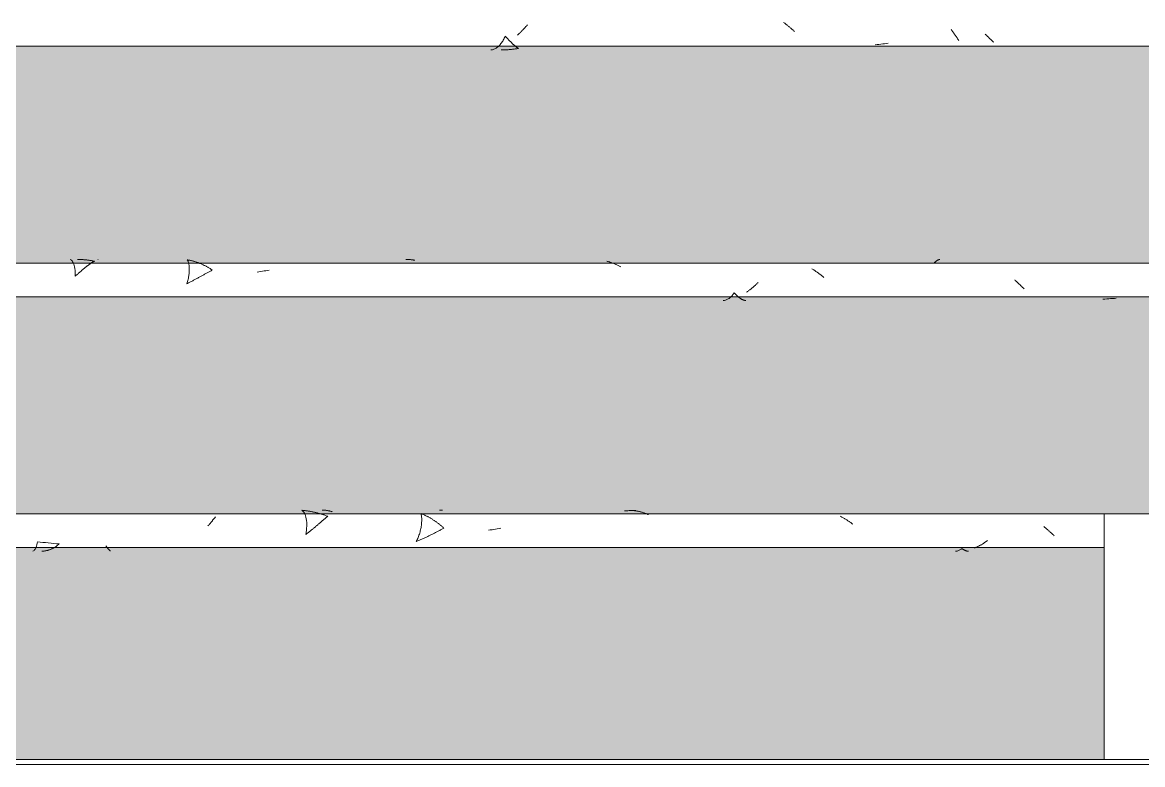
# Model space of a CAD drawing. Header units: millimetres. Extents: x -20608 to 106651, y -8981 to 93550.
# Drawn here: x 36503 to 37174, y -450 to -6 of the extents above; entities that cross this region are included whole.
import ezdxf

# ---------------------------------------------------------------- set-up
doc = ezdxf.new("R2010")
doc.units = ezdxf.units.MM
doc.linetypes.add('Grid Line', pattern=[14, 10, -2, 0, -2])
for name, color, linetype, lineweight in [('C-PRKG', 70, 'Continuous', 5), ('NET CAT', 3, 'Continuous', 5), ('NET THAY 1', 41, 'Continuous', 5), ('NET-THAY', 2, 'Continuous', 9), ('TRUC', 225, 'Continuous', 5)]:
    doc.layers.add(name, color=color, linetype=linetype, lineweight=lineweight)

# ---------------------------------------------------------------- blocks, each defined once
blk = doc.blocks.new('FP_390-MẶT ĐỨNG 1-14')
at = {"layer": 'NET THAY 1', "color": 7}
for p, q in [((37150.52, -300), (36150.52, -300)), ((36150.52, -320), (37150.52, -320))]:
    blk.add_line(p, q, dxfattribs=at)
at = {"layer": 'NET THAY 1'}
for p, q in [((36670.93, -297.86), (36670.47, -297.82)), ((36670.47, -297.83), (36670.88, -298.08)), ((36670.88, -298.08), (36671.27, -298.45)), ((36671.4, -297.9), (36670.93, -297.86)), ((36671.27, -298.45), (36671.64, -298.94)), ((36671.87, -297.95), (36671.4, -297.9)), ((36671.64, -298.94), (36671.98, -299.54)), ((36672.33, -298), (36671.87, -297.95)), ((36671.98, -299.54), (36672.3, -300.24)), ((36672.3, -300.24), (36672.58, -301.04)), ((36672.8, -298.06), (36672.33, -298)), ((36672.58, -301.04), (36672.82, -301.93)), ((36673.26, -298.12), (36672.8, -298.06)), ((36673.73, -298.18), (36673.26, -298.12)), ((36674.19, -298.25), (36673.73, -298.18)), ((36674.65, -298.33), (36674.19, -298.25)), ((36675.11, -298.4), (36674.65, -298.33)), ((36675.57, -298.48), (36675.11, -298.4)), ((36676.04, -298.57), (36675.57, -298.48)), ((36676.5, -298.66), (36676.04, -298.57)), ((36676.95, -298.75), (36676.5, -298.66)), ((36677.41, -298.85), (36676.95, -298.75)), ((36677.87, -298.95), (36677.41, -298.85)), ((36678.33, -299.06), (36677.87, -298.95)), ((36678.78, -299.17), (36678.33, -299.06)), ((36679.24, -299.28), (36678.78, -299.17)), ((36679.69, -299.4), (36679.24, -299.28)), ((36680.14, -299.52), (36679.69, -299.4)), ((36680.59, -299.64), (36680.14, -299.52)), ((36681.05, -299.77), (36680.59, -299.64)), ((36681.49, -299.91), (36681.05, -299.77)), ((36681.94, -300.04), (36681.49, -299.91)), ((36682.39, -300.18), (36681.94, -300.04)), ((36682.84, -300.32), (36682.39, -300.18)), ((36682.98, -297.68), (36682.63, -297.67)), ((36683.28, -300.47), (36682.84, -300.32)), ((36683.34, -297.7), (36682.98, -297.68)), ((36683.72, -300.62), (36683.28, -300.47)), ((36683.69, -297.72), (36683.34, -297.7)), ((36684.05, -297.75), (36683.69, -297.72)), ((36684.16, -300.77), (36683.72, -300.62)), ((36684.4, -297.79), (36684.05, -297.75)), ((36684.6, -300.93), (36684.16, -300.77)), ((36684.75, -297.83), (36684.4, -297.79)), ((36685.04, -301.09), (36684.6, -300.93)), ((36685.11, -297.88), (36684.75, -297.83)), ((36685.48, -301.25), (36685.04, -301.09)), ((36685.46, -297.94), (36685.11, -297.88)), ((36685.81, -298), (36685.46, -297.94)), ((36685.69, -301.6), (36685.46, -301.78)), ((36685.92, -301.42), (36685.48, -301.25)), ((36685.92, -301.42), (36685.69, -301.6)), ((36686.16, -298.07), (36685.81, -298)), ((36686.51, -298.14), (36686.16, -298.07)), ((36686.86, -298.22), (36686.51, -298.14)), ((36687.21, -298.31), (36686.86, -298.22)), ((36687.55, -298.4), (36687.21, -298.31)), ((36687.9, -298.5), (36687.55, -298.4)), ((36688.25, -298.61), (36687.9, -298.5)), ((36688.59, -298.72), (36688.25, -298.61)), ((36742.1, -299.92), (36741.73, -299.78)), ((36741.73, -299.78), (36741.82, -300.17)), ((36741.82, -300.17), (36741.9, -300.6)), ((36741.9, -300.6), (36741.97, -301.05)), ((36741.97, -301.05), (36742.02, -301.52)), ((36742.02, -301.52), (36742.07, -302.03)), ((36742.47, -300.07), (36742.1, -299.92)), ((36742.84, -300.23), (36742.47, -300.07)), ((36743.2, -300.39), (36742.84, -300.23)), ((36743.57, -300.55), (36743.2, -300.39)), ((36743.93, -300.72), (36743.57, -300.55)), ((36744.29, -300.89), (36743.93, -300.72)), ((36744.65, -301.06), (36744.29, -300.89)), ((36745.01, -301.24), (36744.65, -301.06)), ((36745.37, -301.42), (36745.01, -301.24)), ((36745.72, -301.61), (36745.37, -301.42)), ((36746.07, -301.8), (36745.72, -301.61)), ((36753.2, -297.68), (36752.86, -297.67)), ((36753.55, -297.69), (36753.2, -297.68)), ((36753.89, -297.7), (36753.55, -297.69)), ((36754.23, -297.72), (36753.89, -297.7)), ((36754.57, -297.74), (36754.23, -297.72)), ((36864.45, -298.13), (36863.48, -298.18)), ((36865.42, -298.08), (36864.45, -298.13)), ((36866.38, -298.03), (36865.42, -298.08)), ((36867.35, -297.99), (36866.38, -298.03)), ((36868.32, -297.94), (36867.35, -297.99)), ((36869.29, -297.9), (36868.32, -297.94)), ((36870.25, -297.87), (36869.29, -297.9)), ((36869.77, -298.05), (36869.38, -297.99)), ((36870.17, -298.11), (36869.77, -298.05)), ((36870.57, -298.18), (36870.17, -298.11)), ((36870.96, -298.25), (36870.57, -298.18)), ((36871.36, -298.33), (36870.96, -298.25)), ((36871.75, -298.42), (36871.36, -298.33)), ((36872.15, -298.51), (36871.75, -298.42)), ((36872.54, -298.6), (36872.15, -298.51)), ((36872.93, -298.7), (36872.54, -298.6)), ((36873.32, -298.8), (36872.93, -298.7)), ((36873.72, -298.91), (36873.32, -298.8)), ((36874.1, -299.02), (36873.72, -298.91)), ((36874.49, -299.14), (36874.1, -299.02)), ((36874.88, -299.26), (36874.49, -299.14)), ((36875.27, -299.39), (36874.88, -299.26)), ((36875.65, -299.52), (36875.27, -299.39)), ((36876.03, -299.65), (36875.65, -299.52)), ((36876.42, -299.79), (36876.03, -299.65)), ((36876.8, -299.94), (36876.42, -299.79)), ((36877.18, -300.08), (36876.8, -299.94)), ((36877.55, -300.24), (36877.18, -300.08)), ((36877.93, -300.39), (36877.55, -300.24)), ((36992.93, -301.59), (36992.57, -301.41)), ((36993.3, -301.78), (36992.93, -301.59)), ((36614.4, -306.96), (36614.19, -307.21)), ((36614.62, -306.71), (36614.4, -306.96)), ((36614.83, -306.45), (36614.62, -306.71)), ((36615.04, -306.2), (36614.83, -306.45)), ((36615.25, -305.96), (36615.04, -306.2)), ((36615.45, -305.71), (36615.25, -305.96)), ((36615.66, -305.46), (36615.45, -305.71)), ((36615.86, -305.22), (36615.66, -305.46)), ((36616.06, -304.98), (36615.86, -305.22)), ((36616.25, -304.74), (36616.06, -304.98)), ((36616.44, -304.51), (36616.25, -304.74)), ((36616.64, -304.27), (36616.44, -304.51)), ((36616.82, -304.04), (36616.64, -304.27)), ((36617.01, -303.81), (36616.82, -304.04)), ((36617.2, -303.59), (36617.01, -303.81)), ((36617.38, -303.37), (36617.2, -303.59)), ((36617.56, -303.15), (36617.38, -303.37)), ((36617.74, -302.93), (36617.56, -303.15)), ((36617.91, -302.72), (36617.74, -302.93)), ((36618.09, -302.51), (36617.91, -302.72)), ((36618.26, -302.3), (36618.09, -302.51)), ((36618.43, -302.1), (36618.26, -302.3)), ((36618.6, -301.9), (36618.43, -302.1)), ((36618.76, -301.7), (36618.6, -301.9)), ((36672.82, -301.93), (36673.02, -302.9)), ((36673.02, -302.9), (36673.17, -303.94)), ((36673.17, -303.94), (36673.28, -305.04)), ((36673.33, -307.37), (36673.27, -308.58)), ((36673.28, -305.04), (36673.33, -306.18)), ((36673.33, -306.18), (36673.33, -307.37)), ((36677.7, -308.34), (36677.41, -308.58)), ((36677.99, -308.1), (36677.7, -308.34)), ((36678.27, -307.86), (36677.99, -308.1)), ((36678.56, -307.62), (36678.27, -307.86)), ((36678.84, -307.38), (36678.56, -307.62)), ((36679.12, -307.14), (36678.84, -307.38)), ((36679.4, -306.9), (36679.12, -307.14)), ((36679.68, -306.67), (36679.4, -306.9)), ((36679.95, -306.43), (36679.68, -306.67)), ((36680.22, -306.2), (36679.95, -306.43)), ((36680.49, -305.97), (36680.22, -306.2)), ((36680.76, -305.74), (36680.49, -305.97)), ((36681.02, -305.51), (36680.76, -305.74)), ((36681.29, -305.28), (36681.02, -305.51)), ((36681.55, -305.06), (36681.29, -305.28)), ((36681.81, -304.83), (36681.55, -305.06)), ((36682.06, -304.61), (36681.81, -304.83)), ((36682.32, -304.39), (36682.06, -304.61)), ((36682.57, -304.18), (36682.32, -304.39)), ((36682.82, -303.96), (36682.57, -304.18)), ((36683.07, -303.75), (36682.82, -303.96)), ((36683.32, -303.54), (36683.07, -303.75)), ((36683.56, -303.33), (36683.32, -303.54)), ((36683.81, -303.13), (36683.56, -303.33)), ((36684.05, -302.93), (36683.81, -303.13)), ((36684.29, -302.73), (36684.05, -302.93)), ((36684.53, -302.53), (36684.29, -302.73)), ((36684.76, -302.34), (36684.53, -302.53)), ((36685, -302.15), (36684.76, -302.34)), ((36685.23, -301.96), (36685, -302.15)), ((36685.46, -301.78), (36685.23, -301.96)), ((36741.71, -308.1), (36741.59, -308.77)), ((36741.82, -307.43), (36741.71, -308.1)), ((36741.91, -306.78), (36741.82, -307.43)), ((36741.98, -306.13), (36741.91, -306.78)), ((36742.04, -305.49), (36741.98, -306.13)), ((36742.08, -304.87), (36742.04, -305.49)), ((36742.07, -302.03), (36742.1, -302.56)), ((36742.11, -304.26), (36742.08, -304.87)), ((36742.1, -302.56), (36742.12, -303.1)), ((36742.12, -303.68), (36742.11, -304.26)), ((36742.12, -303.1), (36742.12, -303.68)), ((36746.43, -301.99), (36746.07, -301.8)), ((36746.78, -302.19), (36746.43, -301.99)), ((36747.12, -302.39), (36746.78, -302.19)), ((36747.47, -302.59), (36747.12, -302.39)), ((36747.81, -302.8), (36747.47, -302.59)), ((36748.15, -303.01), (36747.81, -302.8)), ((36748.49, -303.22), (36748.15, -303.01)), ((36748.83, -303.43), (36748.49, -303.22)), ((36749.17, -303.65), (36748.83, -303.43)), ((36749.5, -303.87), (36749.17, -303.65)), ((36749.83, -304.1), (36749.5, -303.87)), ((36750.16, -304.32), (36749.83, -304.1)), ((36750.49, -304.55), (36750.16, -304.32)), ((36750.81, -304.78), (36750.49, -304.55)), ((36751.13, -305.02), (36750.81, -304.78)), ((36751.45, -305.25), (36751.13, -305.02)), ((36751.77, -305.49), (36751.45, -305.25)), ((36752.09, -305.73), (36751.77, -305.49)), ((36752.4, -305.97), (36752.09, -305.73)), ((36752.71, -306.21), (36752.4, -305.97)), ((36753.02, -306.46), (36752.71, -306.21)), ((36753.33, -306.7), (36753.02, -306.46)), ((36753.63, -306.95), (36753.33, -306.7)), ((36753.93, -307.2), (36753.63, -306.95)), ((36754.23, -307.45), (36753.93, -307.2)), ((36754.53, -307.7), (36754.23, -307.45)), ((36754.82, -307.95), (36754.53, -307.7)), ((36755.11, -308.21), (36754.82, -307.95)), ((36755.4, -308.46), (36755.11, -308.21)), ((36993.66, -301.97), (36993.3, -301.78)), ((36994.02, -302.16), (36993.66, -301.97)), ((36994.38, -302.36), (36994.02, -302.16)), ((36994.73, -302.56), (36994.38, -302.36)), ((36995.09, -302.76), (36994.73, -302.56)), ((36995.44, -302.96), (36995.09, -302.76)), ((36995.79, -303.17), (36995.44, -302.96)), ((36996.14, -303.38), (36995.79, -303.17)), ((36996.49, -303.6), (36996.14, -303.38)), ((36996.83, -303.82), (36996.49, -303.6)), ((36997.17, -304.04), (36996.83, -303.82)), ((36997.51, -304.26), (36997.17, -304.04)), ((36997.85, -304.48), (36997.51, -304.26)), ((36998.19, -304.71), (36997.85, -304.48)), ((36998.52, -304.94), (36998.19, -304.71)), ((36998.85, -305.17), (36998.52, -304.94)), ((36999.18, -305.4), (36998.85, -305.17)), ((36999.51, -305.64), (36999.18, -305.4)), ((36999.84, -305.87), (36999.51, -305.64)), ((37000.16, -306.11), (36999.84, -305.87)), ((37114.77, -307.82), (37114.46, -307.57)), ((37115.07, -308.07), (37114.77, -307.82)), ((37115.37, -308.32), (37115.07, -308.07)), ((37115.67, -308.57), (37115.37, -308.32)), ((36672.99, -311.04), (36672.77, -312.26)), ((36673.1, -312), (36672.77, -312.24)), ((36673.16, -309.81), (36672.99, -311.04)), ((36673.42, -311.76), (36673.1, -312)), ((36673.27, -308.58), (36673.16, -309.81)), ((36673.74, -311.51), (36673.42, -311.76)), ((36674.06, -311.27), (36673.74, -311.51)), ((36674.37, -311.03), (36674.06, -311.27)), ((36674.69, -310.78), (36674.37, -311.03)), ((36675, -310.54), (36674.69, -310.78)), ((36675.31, -310.29), (36675, -310.54)), ((36675.61, -310.05), (36675.31, -310.29)), ((36675.92, -309.81), (36675.61, -310.05)), ((36676.22, -309.56), (36675.92, -309.81)), ((36676.52, -309.32), (36676.22, -309.56)), ((36676.82, -309.07), (36676.52, -309.32)), ((36677.11, -308.83), (36676.82, -309.07)), ((36677.41, -308.58), (36677.11, -308.83)), ((36739.71, -314.72), (36739.42, -315.34)), ((36739.99, -314.09), (36739.71, -314.72)), ((36740.25, -313.45), (36739.99, -314.09)), ((36740.49, -312.8), (36740.25, -313.45)), ((36740.71, -312.13), (36740.49, -312.8)), ((36740.92, -311.46), (36740.71, -312.13)), ((36741.11, -310.79), (36740.92, -311.46)), ((36741.29, -310.12), (36741.11, -310.79)), ((36741.45, -309.44), (36741.29, -310.12)), ((36741.59, -308.77), (36741.45, -309.44)), ((36742.6, -314.91), (36742.13, -315.12)), ((36743.07, -314.7), (36742.6, -314.91)), ((36743.53, -314.49), (36743.07, -314.7)), ((36744, -314.28), (36743.53, -314.49)), ((36744.46, -314.07), (36744, -314.28)), ((36744.92, -313.85), (36744.46, -314.07)), ((36745.38, -313.63), (36744.92, -313.85)), ((36745.84, -313.42), (36745.38, -313.63)), ((36746.29, -313.2), (36745.84, -313.42)), ((36746.74, -312.98), (36746.29, -313.2)), ((36747.19, -312.75), (36746.74, -312.98)), ((36747.64, -312.53), (36747.19, -312.75)), ((36748.09, -312.31), (36747.64, -312.53)), ((36748.54, -312.09), (36748.09, -312.31)), ((36748.98, -311.86), (36748.54, -312.09)), ((36749.42, -311.64), (36748.98, -311.86)), ((36749.86, -311.41), (36749.42, -311.64)), ((36750.3, -311.18), (36749.86, -311.41)), ((36750.74, -310.96), (36750.3, -311.18)), ((36751.17, -310.73), (36750.74, -310.96)), ((36751.6, -310.5), (36751.17, -310.73)), ((36752.03, -310.28), (36751.6, -310.5)), ((36752.46, -310.05), (36752.03, -310.28)), ((36752.89, -309.82), (36752.46, -310.05)), ((36753.31, -309.59), (36752.89, -309.82)), ((36753.73, -309.37), (36753.31, -309.59)), ((36754.15, -309.14), (36753.73, -309.37)), ((36754.57, -308.91), (36754.15, -309.14)), ((36754.99, -308.69), (36754.57, -308.91)), ((36755.4, -308.46), (36754.99, -308.69)), ((36783.16, -309.61), (36782.11, -309.81)), ((36784.22, -309.42), (36783.16, -309.61)), ((36785.26, -309.23), (36784.22, -309.42)), ((36786.31, -309.04), (36785.26, -309.23)), ((36787.36, -308.85), (36786.31, -309.04)), ((36788.4, -308.65), (36787.36, -308.85)), ((36789.45, -308.46), (36788.4, -308.65)), ((37115.97, -308.82), (37115.67, -308.57)), ((37116.27, -309.07), (37115.97, -308.82)), ((37116.56, -309.32), (37116.27, -309.07)), ((37116.85, -309.58), (37116.56, -309.32)), ((37117.14, -309.83), (37116.85, -309.58)), ((37117.42, -310.08), (37117.14, -309.83)), ((37117.71, -310.33), (37117.42, -310.08)), ((37117.99, -310.58), (37117.71, -310.33)), ((37118.27, -310.84), (37117.99, -310.58)), ((37118.54, -311.09), (37118.27, -310.84)), ((37118.82, -311.34), (37118.54, -311.09)), ((37119.09, -311.59), (37118.82, -311.34)), ((37119.36, -311.84), (37119.09, -311.59)), ((37119.63, -312.09), (37119.36, -311.84)), ((37119.89, -312.34), (37119.63, -312.09)), ((37120.15, -312.58), (37119.89, -312.34)), ((37120.41, -312.83), (37120.15, -312.58)), ((37120.67, -313.08), (37120.41, -312.83)), ((36510.43, -321.53), (36510.09, -321.87)), ((36510.75, -321.08), (36510.43, -321.53)), ((36511.05, -320.55), (36510.75, -321.08)), ((36511.33, -319.92), (36511.05, -320.55)), ((36511.58, -319.22), (36511.33, -319.92)), ((36511.8, -318.44), (36511.58, -319.22)), ((36511.99, -317.59), (36511.8, -318.44)), ((36512.14, -316.68), (36511.99, -317.59)), ((36513.77, -316.85), (36512.14, -316.68)), ((36515.4, -317.02), (36513.77, -316.85)), ((36517.03, -317.19), (36515.4, -317.02)), ((36518.66, -317.35), (36517.03, -317.19)), ((36518.28, -321.79), (36517.94, -321.88)), ((36518.63, -321.69), (36518.28, -321.79)), ((36518.98, -321.57), (36518.63, -321.69)), ((36520.29, -317.52), (36518.66, -317.35)), ((36519.32, -321.46), (36518.98, -321.57)), ((36519.67, -321.33), (36519.32, -321.46)), ((36520.01, -321.19), (36519.67, -321.33)), ((36520.35, -321.05), (36520.01, -321.19)), ((36521.92, -317.68), (36520.29, -317.52)), ((36520.69, -320.9), (36520.35, -321.05)), ((36521.02, -320.74), (36520.69, -320.9)), ((36521.36, -320.57), (36521.02, -320.74)), ((36521.69, -320.39), (36521.36, -320.57)), ((36522.02, -320.21), (36521.69, -320.39)), ((36523.55, -317.84), (36521.92, -317.68)), ((36522.34, -320.02), (36522.02, -320.21)), ((36522.67, -319.82), (36522.34, -320.02)), ((36522.99, -319.62), (36522.67, -319.82)), ((36523.31, -319.41), (36522.99, -319.62)), ((36523.63, -319.19), (36523.31, -319.41)), ((36525.17, -317.99), (36523.55, -317.84)), ((36523.94, -318.96), (36523.63, -319.19)), ((36524.25, -318.73), (36523.94, -318.96)), ((36524.56, -318.49), (36524.25, -318.73)), ((36524.87, -318.24), (36524.56, -318.49)), ((36525.17, -317.99), (36524.87, -318.24)), ((36553.27, -319.22), (36553.14, -319.02)), ((36553.4, -319.41), (36553.27, -319.22)), ((36553.53, -319.59), (36553.4, -319.41)), ((36553.65, -319.77), (36553.53, -319.59)), ((36553.77, -319.95), (36553.65, -319.77)), ((36553.89, -320.12), (36553.77, -319.95)), ((36554.01, -320.28), (36553.89, -320.12)), ((36554.13, -320.44), (36554.01, -320.28)), ((36554.24, -320.59), (36554.13, -320.44)), ((36554.35, -320.74), (36554.24, -320.59)), ((36554.46, -320.88), (36554.35, -320.74)), ((36554.57, -321.01), (36554.46, -320.88)), ((36554.68, -321.14), (36554.57, -321.01)), ((36554.79, -321.26), (36554.68, -321.14)), ((36554.9, -321.38), (36554.79, -321.26)), ((36555, -321.48), (36554.9, -321.38)), ((36555.1, -321.59), (36555, -321.48)), ((36555.21, -321.68), (36555.1, -321.59)), ((36555.31, -321.77), (36555.21, -321.68)), ((36555.41, -321.86), (36555.31, -321.77)), ((36739.12, -315.94), (36738.8, -316.52)), ((36739.28, -316.33), (36738.8, -316.52)), ((36739.42, -315.34), (36739.12, -315.94)), ((36739.76, -316.13), (36739.28, -316.33)), ((36740.24, -315.93), (36739.76, -316.13)), ((36740.71, -315.73), (36740.24, -315.93)), ((36741.19, -315.53), (36740.71, -315.73)), ((36741.66, -315.33), (36741.19, -315.53)), ((36742.13, -315.12), (36741.66, -315.33)), ((37063.8, -321.75), (37063.37, -321.92)), ((37064.23, -321.54), (37063.8, -321.75)), ((37064.65, -321.3), (37064.23, -321.54)), ((37065.07, -321.03), (37064.65, -321.3)), ((37065.48, -320.74), (37065.07, -321.03)), ((37065.65, -320.86), (37065.48, -320.74)), ((37065.82, -320.98), (37065.65, -320.86)), ((37065.98, -321.09), (37065.82, -320.98)), ((37066.15, -321.2), (37065.98, -321.09)), ((37066.31, -321.3), (37066.15, -321.2)), ((37066.48, -321.4), (37066.31, -321.3)), ((37066.64, -321.49), (37066.48, -321.4)), ((37066.8, -321.58), (37066.64, -321.49)), ((37066.96, -321.67), (37066.8, -321.58)), ((37067.12, -321.75), (37066.96, -321.67)), ((37067.28, -321.82), (37067.12, -321.75)), ((37073.33, -320.26), (37072.98, -320.4)), ((37073.67, -320.11), (37073.33, -320.26)), ((37074.02, -319.96), (37073.67, -320.11)), ((37074.36, -319.8), (37074.02, -319.96)), ((37074.7, -319.64), (37074.36, -319.8)), ((37075.04, -319.48), (37074.7, -319.64)), ((37075.38, -319.31), (37075.04, -319.48)), ((37075.71, -319.13), (37075.38, -319.31)), ((37076.05, -318.95), (37075.71, -319.13)), ((37076.38, -318.77), (37076.05, -318.95)), ((37076.71, -318.59), (37076.38, -318.77)), ((37077.04, -318.4), (37076.71, -318.59)), ((37077.37, -318.2), (37077.04, -318.4)), ((37077.69, -318), (37077.37, -318.2)), ((37078.02, -317.8), (37077.69, -318)), ((37078.34, -317.6), (37078.02, -317.8)), ((37078.66, -317.39), (37078.34, -317.6)), ((37078.97, -317.18), (37078.66, -317.39)), ((37079.29, -316.96), (37078.97, -317.18)), ((37079.6, -316.75), (37079.29, -316.96)), ((37079.91, -316.53), (37079.6, -316.75)), ((37080.22, -316.3), (37079.91, -316.53)), ((37080.53, -316.08), (37080.22, -316.3)), ((37080.83, -315.85), (37080.53, -316.08)), ((36509.73, -322.13), (36509.37, -322.28)), ((36510.09, -321.87), (36509.73, -322.13)), ((36515.12, -322.31), (36514.76, -322.32)), ((36515.47, -322.29), (36515.12, -322.31)), ((36515.82, -322.26), (36515.47, -322.29)), ((36516.18, -322.22), (36515.82, -322.26)), ((36516.53, -322.17), (36516.18, -322.22)), ((36516.88, -322.11), (36516.53, -322.17)), ((36517.24, -322.04), (36516.88, -322.11)), ((36517.59, -321.97), (36517.24, -322.04)), ((36517.94, -321.88), (36517.59, -321.97)), ((36555.51, -321.93), (36555.41, -321.86)), ((36555.61, -322), (36555.51, -321.93)), ((36555.7, -322.07), (36555.61, -322)), ((36555.8, -322.12), (36555.7, -322.07)), ((37062.05, -322.26), (37061.61, -322.31)), ((37062.49, -322.18), (37062.05, -322.26)), ((37062.93, -322.07), (37062.49, -322.18)), ((37063.37, -321.92), (37062.93, -322.07)), ((37067.44, -321.89), (37067.28, -321.82)), ((37067.6, -321.96), (37067.44, -321.89)), ((37067.76, -322.01), (37067.6, -321.96)), ((37067.91, -322.07), (37067.76, -322.01)), ((37068.07, -322.12), (37067.91, -322.07)), ((37068.22, -322.16), (37068.07, -322.12)), ((37068.38, -322.2), (37068.22, -322.16)), ((37068.54, -322.23), (37068.38, -322.2)), ((37068.69, -322.26), (37068.54, -322.23)), ((37068.84, -322.29), (37068.69, -322.26)), ((37069, -322.31), (37068.84, -322.29)), ((37069.15, -322.32), (37069, -322.31)), ((37069.31, -322.33), (37069.15, -322.32))]:
    blk.add_line(p, q, dxfattribs=at)
blk = doc.blocks.new('FP_391-MẶT ĐỨNG 1-14')
at = {"layer": 'NET THAY 1', "color": 7}
for p, q in [((38379.9, -150), (34501.29, -150)), ((34501.29, -170), (38379.9, -170))]:
    blk.add_line(p, q, dxfattribs=at)
at = {"layer": 'NET THAY 1'}
for p, q in [((36531.69, -147.73), (36532.1, -147.91)), ((36532.1, -147.91), (36532.49, -148.21)), ((36532.49, -148.21), (36532.87, -148.62)), ((36532.87, -148.62), (36533.23, -149.14)), ((36533.23, -149.14), (36533.56, -149.77)), ((36533.56, -149.77), (36533.86, -150.49)), ((36533.86, -150.49), (36534.13, -151.31)), ((36534.13, -151.31), (36534.35, -152.21)), ((36534.35, -152.21), (36534.54, -153.19)), ((36534.54, -153.19), (36534.68, -154.24)), ((36536.68, -147.68), (36536.22, -147.67)), ((36537.14, -147.69), (36536.68, -147.68)), ((36537.6, -147.71), (36537.14, -147.69)), ((36538.05, -147.72), (36537.6, -147.71)), ((36538.51, -147.75), (36538.05, -147.72)), ((36538.97, -147.77), (36538.51, -147.75)), ((36539.06, -153.98), (36538.81, -154.2)), ((36539.42, -147.81), (36538.97, -147.77)), ((36539.31, -153.77), (36539.06, -153.98)), ((36539.56, -153.56), (36539.31, -153.77)), ((36539.88, -147.84), (36539.42, -147.81)), ((36539.8, -153.35), (36539.56, -153.56)), ((36540.04, -153.15), (36539.8, -153.35)), ((36540.34, -147.88), (36539.88, -147.84)), ((36540.29, -152.95), (36540.04, -153.15)), ((36540.53, -152.75), (36540.29, -152.95)), ((36540.79, -147.93), (36540.34, -147.88)), ((36540.76, -152.55), (36540.53, -152.75)), ((36541, -152.36), (36540.76, -152.55)), ((36541.25, -147.97), (36540.79, -147.93)), ((36541.24, -152.17), (36541, -152.36)), ((36541.47, -151.98), (36541.24, -152.17)), ((36541.7, -148.03), (36541.25, -147.97)), ((36541.7, -151.8), (36541.47, -151.98)), ((36542.16, -148.08), (36541.7, -148.03)), ((36541.93, -151.61), (36541.7, -151.8)), ((36542.16, -151.44), (36541.93, -151.61)), ((36542.61, -148.14), (36542.16, -148.08)), ((36542.38, -151.26), (36542.16, -151.44)), ((36542.61, -151.09), (36542.38, -151.26)), ((36543.06, -148.21), (36542.61, -148.14)), ((36542.83, -150.92), (36542.61, -151.09)), ((36543.05, -150.76), (36542.83, -150.92)), ((36543.27, -150.6), (36543.05, -150.76)), ((36543.52, -148.28), (36543.06, -148.21)), ((36543.49, -150.44), (36543.27, -150.6)), ((36543.71, -150.29), (36543.49, -150.44)), ((36543.97, -148.35), (36543.52, -148.28)), ((36543.92, -150.14), (36543.71, -150.29)), ((36544.14, -150), (36543.92, -150.14)), ((36544.42, -148.43), (36543.97, -148.35)), ((36544.35, -149.86), (36544.14, -150)), ((36544.56, -149.72), (36544.35, -149.86)), ((36544.87, -148.51), (36544.42, -148.43)), ((36544.77, -149.59), (36544.56, -149.72)), ((36544.98, -149.46), (36544.77, -149.59)), ((36545.32, -148.59), (36544.87, -148.51)), ((36545.19, -149.33), (36544.98, -149.46)), ((36545.4, -149.21), (36545.19, -149.33)), ((36545.77, -148.68), (36545.32, -148.59)), ((36545.61, -149.1), (36545.4, -149.21)), ((36545.81, -148.98), (36545.61, -149.1)), ((36546.22, -148.77), (36545.77, -148.68)), ((36546.02, -148.88), (36545.81, -148.98)), ((36546.22, -148.77), (36546.02, -148.88)), ((36548.56, -147.68), (36548.25, -147.67)), ((36602.2, -148.02), (36601.82, -147.96)), ((36601.82, -147.96), (36601.96, -148.13)), ((36601.96, -148.13), (36602.09, -148.33)), ((36602.09, -148.33), (36602.22, -148.56)), ((36602.59, -148.09), (36602.2, -148.02)), ((36602.22, -148.56), (36602.34, -148.83)), ((36602.34, -148.83), (36602.45, -149.14)), ((36602.45, -149.14), (36602.56, -149.47)), ((36602.56, -149.47), (36602.66, -149.84)), ((36602.98, -148.15), (36602.59, -148.09)), ((36602.66, -149.84), (36602.74, -150.24)), ((36602.74, -150.24), (36602.82, -150.67)), ((36602.82, -150.67), (36602.89, -151.12)), ((36602.89, -151.12), (36602.94, -151.6)), ((36602.94, -151.6), (36602.98, -152.11)), ((36603.37, -148.23), (36602.98, -148.15)), ((36602.98, -152.11), (36603.01, -152.64)), ((36603.01, -152.64), (36603.03, -153.19)), ((36603.03, -153.77), (36603.02, -154.36)), ((36603.03, -153.19), (36603.03, -153.77)), ((36603.75, -148.31), (36603.37, -148.23)), ((36604.14, -148.39), (36603.75, -148.31)), ((36604.52, -148.48), (36604.14, -148.39)), ((36604.9, -148.57), (36604.52, -148.48)), ((36605.29, -148.67), (36604.9, -148.57)), ((36605.67, -148.77), (36605.29, -148.67)), ((36606.05, -148.88), (36605.67, -148.77)), ((36606.43, -149), (36606.05, -148.88)), ((36606.81, -149.11), (36606.43, -149)), ((36607.18, -149.24), (36606.81, -149.11)), ((36607.56, -149.36), (36607.18, -149.24)), ((36607.93, -149.5), (36607.56, -149.36)), ((36608.31, -149.63), (36607.93, -149.5)), ((36608.68, -149.77), (36608.31, -149.63)), ((36609.05, -149.92), (36608.68, -149.77)), ((36609.42, -150.07), (36609.05, -149.92)), ((36609.79, -150.22), (36609.42, -150.07)), ((36610.15, -150.38), (36609.79, -150.22)), ((36610.52, -150.54), (36610.15, -150.38)), ((36610.88, -150.71), (36610.52, -150.54)), ((36611.24, -150.88), (36610.88, -150.71)), ((36611.6, -151.05), (36611.24, -150.88)), ((36611.96, -151.23), (36611.6, -151.05)), ((36612.32, -151.41), (36611.96, -151.23)), ((36612.67, -151.6), (36612.32, -151.41)), ((36613.03, -151.79), (36612.67, -151.6)), ((36613.38, -151.98), (36613.03, -151.79)), ((36613.73, -152.18), (36613.38, -151.98)), ((36614.07, -152.38), (36613.73, -152.18)), ((36614.42, -152.58), (36614.07, -152.38)), ((36614.76, -152.79), (36614.42, -152.58)), ((36615.11, -153), (36614.76, -152.79)), ((36615.44, -153.21), (36615.11, -153)), ((36615.78, -153.42), (36615.44, -153.21)), ((36616.12, -153.64), (36615.78, -153.42)), ((36616.45, -153.86), (36616.12, -153.64)), ((36616.78, -154.09), (36616.4, -154.29)), ((36616.78, -154.09), (36616.45, -153.86)), ((36650.83, -154.09), (36649.82, -154.26)), ((36732.99, -147.68), (36732.59, -147.67)), ((36733.38, -147.69), (36732.99, -147.68)), ((36733.77, -147.71), (36733.38, -147.69)), ((36734.17, -147.73), (36733.77, -147.71)), ((36734.56, -147.76), (36734.17, -147.73)), ((36734.96, -147.79), (36734.56, -147.76)), ((36735.35, -147.83), (36734.96, -147.79)), ((36735.74, -147.87), (36735.35, -147.83)), ((36736.14, -147.92), (36735.74, -147.87)), ((36736.53, -147.97), (36736.14, -147.92)), ((36736.92, -148.03), (36736.53, -147.97)), ((36737.31, -148.09), (36736.92, -148.03)), ((36737.7, -148.16), (36737.31, -148.09)), ((36738.09, -148.23), (36737.7, -148.16)), ((36853.26, -148.87), (36852.87, -148.77)), ((36853.65, -148.98), (36853.26, -148.87)), ((36854.04, -149.1), (36853.65, -148.98)), ((36854.42, -149.22), (36854.04, -149.1)), ((36854.81, -149.34), (36854.42, -149.22)), ((36855.19, -149.47), (36854.81, -149.34)), ((36855.58, -149.61), (36855.19, -149.47)), ((36855.96, -149.75), (36855.58, -149.61)), ((36856.34, -149.89), (36855.96, -149.75)), ((36856.72, -150.03), (36856.34, -149.89)), ((36857.1, -150.18), (36856.72, -150.03)), ((36857.48, -150.34), (36857.1, -150.18)), ((36857.85, -150.5), (36857.48, -150.34)), ((36858.23, -150.66), (36857.85, -150.5)), ((36858.6, -150.83), (36858.23, -150.66)), ((36858.97, -151), (36858.6, -150.83)), ((36859.34, -151.17), (36858.97, -151)), ((36859.71, -151.35), (36859.34, -151.17)), ((36860.07, -151.53), (36859.71, -151.35)), ((36860.44, -151.72), (36860.07, -151.53)), ((36860.8, -151.91), (36860.44, -151.72)), ((36861.16, -152.1), (36860.8, -151.91)), ((36976.04, -153.53), (36975.69, -153.31)), ((36976.39, -153.74), (36976.04, -153.53)), ((36976.73, -153.96), (36976.39, -153.74)), ((36977.07, -154.18), (36976.73, -153.96)), ((36977.41, -154.41), (36977.07, -154.18)), ((37049.11, -149.51), (37048.97, -149.65)), ((37049.26, -149.37), (37049.11, -149.51)), ((37049.4, -149.24), (37049.26, -149.37)), ((37049.54, -149.12), (37049.4, -149.24)), ((37049.68, -149), (37049.54, -149.12)), ((37049.81, -148.88), (37049.68, -149)), ((37049.95, -148.77), (37049.81, -148.88)), ((37050.09, -148.66), (37049.95, -148.77)), ((37050.22, -148.56), (37050.09, -148.66)), ((37050.35, -148.47), (37050.22, -148.56)), ((37050.49, -148.38), (37050.35, -148.47)), ((37050.62, -148.29), (37050.49, -148.38)), ((37050.75, -148.21), (37050.62, -148.29)), ((37050.88, -148.14), (37050.75, -148.21)), ((37051.01, -148.07), (37050.88, -148.14)), ((37051.14, -148.01), (37051.01, -148.07)), ((37051.27, -147.95), (37051.14, -148.01)), ((37051.4, -147.9), (37051.27, -147.95)), ((37051.52, -147.85), (37051.4, -147.9)), ((37051.65, -147.81), (37051.52, -147.85)), ((37051.78, -147.77), (37051.65, -147.81)), ((37051.9, -147.74), (37051.78, -147.77)), ((37052.03, -147.72), (37051.9, -147.74)), ((37052.16, -147.7), (37052.03, -147.72)), ((36534.68, -154.24), (36534.76, -155.34)), ((36534.76, -155.34), (36534.8, -156.48)), ((36534.8, -156.48), (36534.79, -157.66)), ((36535.07, -157.4), (36534.79, -157.64)), ((36535.35, -157.16), (36535.07, -157.4)), ((36535.63, -156.93), (36535.35, -157.16)), ((36535.91, -156.69), (36535.63, -156.93)), ((36536.18, -156.46), (36535.91, -156.69)), ((36536.46, -156.22), (36536.18, -156.46)), ((36536.72, -155.99), (36536.46, -156.22)), ((36536.99, -155.76), (36536.72, -155.99)), ((36537.26, -155.53), (36536.99, -155.76)), ((36537.52, -155.3), (36537.26, -155.53)), ((36537.78, -155.08), (36537.52, -155.3)), ((36538.04, -154.85), (36537.78, -155.08)), ((36538.3, -154.63), (36538.04, -154.85)), ((36538.55, -154.41), (36538.3, -154.63)), ((36538.81, -154.2), (36538.55, -154.41)), ((36602.17, -160.22), (36602, -160.9)), ((36602.33, -159.55), (36602.17, -160.22)), ((36602.48, -158.87), (36602.33, -159.55)), ((36602.6, -158.2), (36602.48, -158.87)), ((36602.71, -157.54), (36602.6, -158.2)), ((36602.81, -156.88), (36602.71, -157.54)), ((36602.88, -156.23), (36602.81, -156.88)), ((36602.94, -155.59), (36602.88, -156.23)), ((36602.99, -154.97), (36602.94, -155.59)), ((36603.02, -154.36), (36602.99, -154.97)), ((36604.23, -160.88), (36603.8, -161.11)), ((36604.66, -160.66), (36604.23, -160.88)), ((36605.1, -160.43), (36604.66, -160.66)), ((36605.53, -160.2), (36605.1, -160.43)), ((36605.95, -159.97), (36605.53, -160.2)), ((36606.38, -159.75), (36605.95, -159.97)), ((36606.8, -159.52), (36606.38, -159.75)), ((36607.22, -159.29), (36606.8, -159.52)), ((36607.64, -159.07), (36607.22, -159.29)), ((36608.06, -158.84), (36607.64, -159.07)), ((36608.48, -158.61), (36608.06, -158.84)), ((36608.89, -158.39), (36608.48, -158.61)), ((36609.3, -158.16), (36608.89, -158.39)), ((36609.71, -157.94), (36609.3, -158.16)), ((36610.12, -157.71), (36609.71, -157.94)), ((36610.53, -157.49), (36610.12, -157.71)), ((36610.93, -157.27), (36610.53, -157.49)), ((36611.34, -157.05), (36610.93, -157.27)), ((36611.74, -156.83), (36611.34, -157.05)), ((36612.14, -156.61), (36611.74, -156.83)), ((36612.53, -156.39), (36612.14, -156.61)), ((36612.93, -156.17), (36612.53, -156.39)), ((36613.32, -155.96), (36612.93, -156.17)), ((36613.71, -155.74), (36613.32, -155.96)), ((36614.1, -155.53), (36613.71, -155.74)), ((36614.49, -155.32), (36614.1, -155.53)), ((36614.88, -155.11), (36614.49, -155.32)), ((36615.26, -154.9), (36614.88, -155.11)), ((36615.64, -154.69), (36615.26, -154.9)), ((36616.03, -154.49), (36615.64, -154.69)), ((36616.4, -154.29), (36616.03, -154.49)), ((36644.74, -155.13), (36643.72, -155.31)), ((36645.75, -154.95), (36644.74, -155.13)), ((36646.77, -154.78), (36645.75, -154.95)), ((36647.79, -154.6), (36646.77, -154.78)), ((36648.8, -154.43), (36647.79, -154.6)), ((36649.82, -154.26), (36648.8, -154.43)), ((36977.75, -154.63), (36977.41, -154.41)), ((36978.08, -154.86), (36977.75, -154.63)), ((36978.41, -155.09), (36978.08, -154.86)), ((36978.75, -155.32), (36978.41, -155.09)), ((36979.07, -155.56), (36978.75, -155.32)), ((36979.4, -155.8), (36979.07, -155.56)), ((36979.72, -156.03), (36979.4, -155.8)), ((36980.05, -156.27), (36979.72, -156.03)), ((36980.36, -156.51), (36980.05, -156.27)), ((36980.68, -156.76), (36980.36, -156.51)), ((36981, -157), (36980.68, -156.76)), ((36981.31, -157.25), (36981, -157)), ((36981.62, -157.49), (36981.31, -157.25)), ((36981.93, -157.74), (36981.62, -157.49)), ((36982.23, -157.99), (36981.93, -157.74)), ((36982.53, -158.24), (36982.23, -157.99)), ((36982.84, -158.49), (36982.53, -158.24)), ((37097.29, -160.25), (37097, -160)), ((37097.57, -160.5), (37097.29, -160.25)), ((37097.85, -160.75), (37097.57, -160.5)), ((37098.12, -161), (37097.85, -160.75)), ((36601.8, -161.57), (36601.59, -162.24)), ((36602.04, -162.01), (36601.59, -162.24)), ((36602, -160.9), (36601.8, -161.57)), ((36602.48, -161.79), (36602.04, -162.01)), ((36602.92, -161.56), (36602.48, -161.79)), ((36603.36, -161.34), (36602.92, -161.56)), ((36603.8, -161.11), (36603.36, -161.34)), ((36936.87, -167.04), (36936.55, -167.26)), ((36937.18, -166.83), (36936.87, -167.04)), ((36937.49, -166.61), (36937.18, -166.83)), ((36937.8, -166.38), (36937.49, -166.61)), ((36938.11, -166.16), (36937.8, -166.38)), ((36938.41, -165.93), (36938.11, -166.16)), ((36938.72, -165.7), (36938.41, -165.93)), ((36939.02, -165.46), (36938.72, -165.7)), ((36939.31, -165.23), (36939.02, -165.46)), ((36939.61, -164.99), (36939.31, -165.23)), ((36939.9, -164.75), (36939.61, -164.99)), ((36940.2, -164.51), (36939.9, -164.75)), ((36940.48, -164.26), (36940.2, -164.51)), ((36940.77, -164.01), (36940.48, -164.26)), ((36941.06, -163.77), (36940.77, -164.01)), ((36941.34, -163.51), (36941.06, -163.77)), ((36941.62, -163.26), (36941.34, -163.51)), ((36941.89, -163.01), (36941.62, -163.26)), ((36942.17, -162.75), (36941.89, -163.01)), ((36942.44, -162.5), (36942.17, -162.75)), ((36942.71, -162.24), (36942.44, -162.5)), ((36942.97, -161.98), (36942.71, -162.24)), ((36943.24, -161.72), (36942.97, -161.98)), ((36943.5, -161.46), (36943.24, -161.72)), ((37098.4, -161.26), (37098.12, -161)), ((37098.67, -161.51), (37098.4, -161.26)), ((37098.94, -161.76), (37098.67, -161.51)), ((37099.21, -162.01), (37098.94, -161.76)), ((37099.47, -162.25), (37099.21, -162.01)), ((37099.74, -162.5), (37099.47, -162.25)), ((37100, -162.75), (37099.74, -162.5)), ((37100.26, -162.99), (37100, -162.75)), ((37100.51, -163.24), (37100.26, -162.99)), ((37100.77, -163.48), (37100.51, -163.24)), ((37101.02, -163.72), (37100.77, -163.48)), ((37101.27, -163.96), (37101.02, -163.72)), ((37101.51, -164.2), (37101.27, -163.96)), ((37101.76, -164.44), (37101.51, -164.2)), ((37102, -164.67), (37101.76, -164.44)), ((37102.24, -164.9), (37102, -164.67)), ((37102.48, -165.13), (37102.24, -164.9)), ((37102.71, -165.36), (37102.48, -165.13)), ((36922.98, -172.26), (36922.53, -172.31)), ((36923.43, -172.18), (36922.98, -172.26)), ((36923.88, -172.06), (36923.43, -172.18)), ((36924.32, -171.91), (36923.88, -172.06)), ((36924.76, -171.73), (36924.32, -171.91)), ((36925.2, -171.51), (36924.76, -171.73)), ((36925.63, -171.27), (36925.2, -171.51)), ((36926.05, -170.99), (36925.63, -171.27)), ((36926.47, -170.68), (36926.05, -170.99)), ((36926.87, -170.35), (36926.47, -170.68)), ((36927.27, -169.98), (36926.87, -170.35)), ((36927.67, -169.59), (36927.27, -169.98)), ((36928.05, -169.17), (36927.67, -169.59)), ((36928.42, -168.73), (36928.05, -169.17)), ((36928.78, -168.26), (36928.42, -168.73)), ((36929.13, -167.77), (36928.78, -168.26)), ((36929.33, -167.97), (36929.13, -167.77)), ((36929.52, -168.16), (36929.33, -167.97)), ((36929.72, -168.35), (36929.52, -168.16)), ((36929.91, -168.54), (36929.72, -168.35)), ((36930.1, -168.72), (36929.91, -168.54)), ((36930.29, -168.9), (36930.1, -168.72)), ((36930.48, -169.08), (36930.29, -168.9)), ((36930.66, -169.25), (36930.48, -169.08)), ((36930.85, -169.41), (36930.66, -169.25)), ((36931.03, -169.58), (36930.85, -169.41)), ((36931.21, -169.74), (36931.03, -169.58)), ((36931.39, -169.89), (36931.21, -169.74)), ((36931.57, -170.04), (36931.39, -169.89)), ((36931.75, -170.19), (36931.57, -170.04)), ((36931.92, -170.33), (36931.75, -170.19)), ((36932.1, -170.47), (36931.92, -170.33)), ((36932.27, -170.6), (36932.1, -170.47)), ((36932.44, -170.73), (36932.27, -170.6)), ((36932.61, -170.85), (36932.44, -170.73)), ((36932.78, -170.97), (36932.61, -170.85)), ((36932.95, -171.09), (36932.78, -170.97)), ((36933.12, -171.2), (36932.95, -171.09)), ((36933.28, -171.3), (36933.12, -171.2)), ((36933.45, -171.4), (36933.28, -171.3)), ((36933.61, -171.5), (36933.45, -171.4)), ((36933.78, -171.59), (36933.61, -171.5)), ((36933.94, -171.67), (36933.78, -171.59)), ((36934.1, -171.75), (36933.94, -171.67)), ((36934.26, -171.83), (36934.1, -171.75)), ((36934.42, -171.9), (36934.26, -171.83)), ((36934.58, -171.96), (36934.42, -171.9)), ((36934.74, -172.02), (36934.58, -171.96)), ((36934.9, -172.08), (36934.74, -172.02)), ((36935.06, -172.12), (36934.9, -172.08)), ((36935.21, -172.17), (36935.06, -172.12)), ((36935.37, -172.21), (36935.21, -172.17)), ((36935.53, -172.24), (36935.37, -172.21)), ((36935.68, -172.27), (36935.53, -172.24)), ((36936.15, -172.32), (36935.62, -172.33)), ((36935.84, -172.29), (36935.68, -172.27)), ((36936, -172.31), (36935.84, -172.29)), ((36936.15, -172.32), (36936, -172.31)), ((37151, -171.4), (37149.86, -171.47)), ((37152.14, -171.33), (37151, -171.4)), ((37153.27, -171.25), (37152.14, -171.33)), ((37154.41, -171.17), (37153.27, -171.25)), ((37155.54, -171.09), (37154.41, -171.17)), ((37156.67, -171), (37155.54, -171.09)), ((37157.81, -170.91), (37156.67, -171))]:
    blk.add_line(p, q, dxfattribs=at)
blk = doc.blocks.new('FP_392-MẶT ĐỨNG 1-14')
at = {"layer": 'NET THAY 1'}
for p, q in [((36959.02, -6.09), (36958.7, -5.86)), ((36959.35, -6.33), (36959.02, -6.09)), ((36959.66, -6.58), (36959.35, -6.33)), ((36959.98, -6.82), (36959.66, -6.58)), ((36799.71, -13.23), (36799.43, -13.49)), ((36799.99, -12.98), (36799.71, -13.23)), ((36800.26, -12.73), (36799.99, -12.98)), ((36800.53, -12.47), (36800.26, -12.73)), ((36800.8, -12.21), (36800.53, -12.47)), ((36801.07, -11.95), (36800.8, -12.21)), ((36801.33, -11.7), (36801.07, -11.95)), ((36801.59, -11.44), (36801.33, -11.7)), ((36801.85, -11.17), (36801.59, -11.44)), ((36802.11, -10.91), (36801.85, -11.17)), ((36802.36, -10.65), (36802.11, -10.91)), ((36802.61, -10.39), (36802.36, -10.65)), ((36802.86, -10.13), (36802.61, -10.39)), ((36803.11, -9.87), (36802.86, -10.13)), ((36803.35, -9.6), (36803.11, -9.87)), ((36803.59, -9.34), (36803.35, -9.6)), ((36803.83, -9.08), (36803.59, -9.34)), ((36804.07, -8.82), (36803.83, -9.08)), ((36804.3, -8.56), (36804.07, -8.82)), ((36804.53, -8.3), (36804.3, -8.56)), ((36804.76, -8.04), (36804.53, -8.3)), ((36804.99, -7.78), (36804.76, -8.04)), ((36805.21, -7.52), (36804.99, -7.78)), ((36805.43, -7.27), (36805.21, -7.52)), ((36960.29, -7.06), (36959.98, -6.82)), ((36960.61, -7.31), (36960.29, -7.06)), ((36960.92, -7.56), (36960.61, -7.31)), ((36961.22, -7.8), (36960.92, -7.56)), ((36961.53, -8.05), (36961.22, -7.8)), ((36961.83, -8.3), (36961.53, -8.05)), ((36962.13, -8.55), (36961.83, -8.3)), ((36962.43, -8.8), (36962.13, -8.55)), ((36962.72, -9.06), (36962.43, -8.8)), ((36963.02, -9.31), (36962.72, -9.06)), ((36963.31, -9.56), (36963.02, -9.31)), ((36963.6, -9.81), (36963.31, -9.56)), ((36963.88, -10.06), (36963.6, -9.81)), ((36964.17, -10.32), (36963.88, -10.06)), ((36964.45, -10.57), (36964.17, -10.32)), ((36964.73, -10.82), (36964.45, -10.57)), ((36965, -11.07), (36964.73, -10.82)), ((36965.28, -11.32), (36965, -11.07)), ((37059.13, -10.33), (37058.9, -10.03)), ((37059.35, -10.62), (37059.13, -10.33)), ((37059.57, -10.91), (37059.35, -10.62)), ((37059.79, -11.2), (37059.57, -10.91)), ((37060, -11.49), (37059.79, -11.2)), ((37060.22, -11.77), (37060, -11.49)), ((37060.42, -12.06), (37060.22, -11.77)), ((37060.63, -12.35), (37060.42, -12.06)), ((37060.83, -12.63), (37060.63, -12.35)), ((37061.03, -12.92), (37060.83, -12.63)), ((37061.22, -13.2), (37061.03, -12.92)), ((37061.42, -13.48), (37061.22, -13.2)), ((37079.54, -13.06), (37079.28, -12.81)), ((37079.8, -13.3), (37079.54, -13.06)), ((37080.05, -13.54), (37079.8, -13.3)), ((36788.4, -19.87), (36787.99, -20.25)), ((36788.79, -19.46), (36788.4, -19.87)), ((36789.18, -19.02), (36788.79, -19.46)), ((36789.56, -18.56), (36789.18, -19.02)), ((36789.92, -18.08), (36789.56, -18.56)), ((36790.27, -17.57), (36789.92, -18.08)), ((36790.61, -17.03), (36790.27, -17.57)), ((36790.94, -16.48), (36790.61, -17.03)), ((36791.25, -15.91), (36790.94, -16.48)), ((36791.55, -15.32), (36791.25, -15.91)), ((36791.83, -14.72), (36791.55, -15.32)), ((36792.1, -14.11), (36791.83, -14.72)), ((36792.33, -14.34), (36792.1, -14.1)), ((36792.56, -14.58), (36792.33, -14.34)), ((36792.79, -14.82), (36792.56, -14.58)), ((36793.02, -15.05), (36792.79, -14.82)), ((36793.24, -15.29), (36793.02, -15.05)), ((36793.47, -15.52), (36793.24, -15.29)), ((36793.69, -15.75), (36793.47, -15.52)), ((36793.9, -15.97), (36793.69, -15.75)), ((36794.12, -16.19), (36793.9, -15.97)), ((36794.33, -16.41), (36794.12, -16.19)), ((36794.54, -16.63), (36794.33, -16.41)), ((36794.75, -16.85), (36794.54, -16.63)), ((36794.96, -17.06), (36794.75, -16.85)), ((36795.17, -17.27), (36794.96, -17.06)), ((36795.37, -17.47), (36795.17, -17.27)), ((36795.57, -17.67), (36795.37, -17.47)), ((36795.77, -17.87), (36795.57, -17.67)), ((36795.97, -18.07), (36795.77, -17.87)), ((36796.16, -18.26), (36795.97, -18.07)), ((36796.36, -18.45), (36796.16, -18.26)), ((36796.55, -18.63), (36796.36, -18.45)), ((36796.74, -18.81), (36796.55, -18.63)), ((36796.93, -18.99), (36796.74, -18.81)), ((36797.11, -19.16), (36796.93, -18.99)), ((36797.3, -19.33), (36797.11, -19.16)), ((36797.48, -19.5), (36797.3, -19.33)), ((36797.66, -19.66), (36797.48, -19.5)), ((36797.85, -19.82), (36797.66, -19.66)), ((36798.02, -19.97), (36797.85, -19.82)), ((36798.2, -20.12), (36798.02, -19.97)), ((37014.67, -19.17), (37013.55, -19.29)), ((37015.79, -19.04), (37014.67, -19.17)), ((37016.9, -18.9), (37015.79, -19.04)), ((37018.02, -18.77), (37016.9, -18.9)), ((37019.14, -18.63), (37018.02, -18.77)), ((37020.25, -18.49), (37019.14, -18.63)), ((37021.37, -18.35), (37020.25, -18.49)), ((37061.61, -13.76), (37061.42, -13.48)), ((37061.79, -14.03), (37061.61, -13.76)), ((37061.98, -14.31), (37061.79, -14.03)), ((37062.16, -14.58), (37061.98, -14.31)), ((37062.33, -14.85), (37062.16, -14.58)), ((37062.51, -15.11), (37062.33, -14.85)), ((37062.68, -15.37), (37062.51, -15.11)), ((37062.85, -15.64), (37062.68, -15.37)), ((37063.01, -15.89), (37062.85, -15.64)), ((37063.18, -16.15), (37063.01, -15.89)), ((37063.34, -16.4), (37063.18, -16.15)), ((37063.5, -16.64), (37063.34, -16.4)), ((37080.3, -13.78), (37080.05, -13.54)), ((37080.55, -14.02), (37080.3, -13.78)), ((37080.79, -14.26), (37080.55, -14.02)), ((37081.04, -14.5), (37080.79, -14.26)), ((37081.28, -14.73), (37081.04, -14.5)), ((37081.52, -14.96), (37081.28, -14.73)), ((37081.76, -15.19), (37081.52, -14.96)), ((37081.99, -15.42), (37081.76, -15.19)), ((37082.23, -15.65), (37081.99, -15.42)), ((37082.46, -15.87), (37082.23, -15.65)), ((37082.69, -16.09), (37082.46, -15.87)), ((37082.91, -16.31), (37082.69, -16.09)), ((37083.14, -16.52), (37082.91, -16.31)), ((37083.36, -16.74), (37083.14, -16.52)), ((37083.58, -16.95), (37083.36, -16.74)), ((37083.8, -17.15), (37083.58, -16.95)), ((37084.02, -17.36), (37083.8, -17.15)), ((37084.23, -17.56), (37084.02, -17.36)), ((37084.45, -17.76), (37084.23, -17.56)), ((36784.01, -22.26), (36783.55, -22.31)), ((36784.47, -22.17), (36784.01, -22.26)), ((36784.93, -22.05), (36784.47, -22.17)), ((36785.38, -21.89), (36784.93, -22.05)), ((36785.83, -21.7), (36785.38, -21.89)), ((36786.28, -21.47), (36785.83, -21.7)), ((36786.72, -21.21), (36786.28, -21.47)), ((36787.15, -20.92), (36786.72, -21.21)), ((36787.57, -20.6), (36787.15, -20.92)), ((36787.99, -20.25), (36787.57, -20.6)), ((36790.24, -22.32), (36789.72, -22.33)), ((36790.76, -22.31), (36790.24, -22.32)), ((36791.28, -22.3), (36790.76, -22.31)), ((36791.8, -22.28), (36791.28, -22.3)), ((36792.32, -22.26), (36791.8, -22.28)), ((36792.84, -22.23), (36792.32, -22.26)), ((36793.36, -22.2), (36792.84, -22.23)), ((36793.88, -22.17), (36793.36, -22.2)), ((36794.4, -22.13), (36793.88, -22.17)), ((36794.91, -22.09), (36794.4, -22.13)), ((36795.43, -22.04), (36794.91, -22.09)), ((36795.95, -21.99), (36795.43, -22.04)), ((36796.47, -21.94), (36795.95, -21.99)), ((36796.98, -21.88), (36796.47, -21.94)), ((36797.5, -21.82), (36796.98, -21.88)), ((36798.02, -21.75), (36797.5, -21.82)), ((36798.53, -21.68), (36798.02, -21.75)), ((36798.38, -20.26), (36798.2, -20.12)), ((36798.55, -20.4), (36798.38, -20.26)), ((36799.05, -21.61), (36798.53, -21.68)), ((36798.73, -20.54), (36798.55, -20.4)), ((36798.9, -20.67), (36798.73, -20.54)), ((36799.07, -20.8), (36798.9, -20.67)), ((36799.56, -21.53), (36799.05, -21.61)), ((36799.24, -20.92), (36799.07, -20.8)), ((36799.41, -21.03), (36799.24, -20.92)), ((36799.58, -21.15), (36799.41, -21.03)), ((36800.07, -21.45), (36799.56, -21.53)), ((36799.74, -21.25), (36799.58, -21.15)), ((36799.91, -21.35), (36799.74, -21.25)), ((36800.07, -21.45), (36799.91, -21.35))]:
    blk.add_line(p, q, dxfattribs=at)
at = {"layer": 'NET THAY 1', "color": 7}
blk.add_line((34501.29, -20), (38241.93, -20), dxfattribs=at)
blk = doc.blocks.new('XE 2500 - XE 2500-889573-MẶT ĐỨNG 1-14')
at = {"layer": 'C-PRKG', "color": 7}
for p, q in [((34450.52, -300), (34950.52, -300)), ((34450.52, -447), (34450.52, -300)), ((32600.52, -447), (35300.52, -447))]:
    blk.add_line(p, q, dxfattribs=at)
blk = doc.blocks.new('ALC1807-ASCENT PLAZA-TANG 1_2_rvt-1-MẶT ĐỨNG 1-14')
at = {"layer": 'NET THAY 1'}
h = blk.add_hatch(dxfattribs=at)
h.set_pattern_fill('FP_22', color=256, style=0, pattern_type=2)
h.set_pattern_definition([(53.31, (33950.79, -1000), (161.7734, -15.9403), [18.199, -200.184]), (354.373, (33950.79, -1000), (31.294, -191.057), [13.546, -149.011]), (99.302, (33964.27, -1001.33), (130.48, 175.1174), [16.134, -177.469]), (33.032, (33950.79, -1000), (147.178, -77.2875), [17.474, -192.212]), (332.294, (33950.79, -1000), (-28.618, -191.588), [13.853, -152.384]), (81.505, (33963.06, -1006.43), (175.7936, 114.301), [16.143, -177.571]), (49.569, (33950.79, -949.2), (240.71, -42.041), [27.088, -297.965]), (95.898, (33970.85, -952.7), (210.807, 247.427), [24.251, -266.758]), (350.093, (33950.8, -949.2), (210.807, 247.427), [20.363, -223.991]), (23.379, (33973.34, -961.9), (134.6297, -102.2643), [17.205, -189.252]), (322.779, (33973.34, -961.9), (54.88, 184.187), [14.089, -154.977]), (73.409, (33984.56, -970.42), (189.507, 81.924), [16.016, -176.174]), (40.831, (33950.79, -1000), (2.7432, 84.5547), [7.804, -146.387, 7.804, -150.644, -156.674]), (40.831, (33950.79, -1000), (2.7432, 84.5547), [-312.639, 7.804, -148.87]), (8.433, (33950.79, -1000), (59.3349, 100.1798), [7.46, -78.895, 7.46, -136.54, -57.08]), (8.433, (33950.79, -1000), (59.3349, 100.1798), [-230.354, 7.46, -49.62]), (324.343, (33940.73, -1000), (120.4004, -5.7281), [7.726, -50.803, 7.726, -174.884, -242.309]), (324.343, (33940.73, -1000), (120.4004, -5.7281), [-241.138, 7.726, -234.583]), (314.099, (33877.94, -1000), (131.535, 25.4257), [7.885, -69.774, 7.885, -115.892, -175.63]), (314.099, (33877.94, -1000), (131.535, 25.4257), [-201.437, 7.885, -167.745])])
h.paths.add_polyline_path([(37697.46, -150), (38237.33, -150), (38236.37, -20), (34501.29, -20), (34501.29, -150), (36902.56, -150)], flags=0)
h = blk.add_hatch(dxfattribs=at)
h.set_pattern_fill('FP_21', color=256, style=0, pattern_type=2)
h.set_pattern_definition([(53.31, (34088.76, -1000), (161.7734, -15.9403), [18.199, -200.184]), (354.373, (34088.76, -1000), (31.294, -191.057), [13.546, -149.011]), (99.302, (34102.24, -1001.33), (130.48, 175.1174), [16.134, -177.469]), (33.032, (34088.76, -1000), (147.178, -77.2875), [17.474, -192.212]), (332.294, (34088.76, -1000), (-28.618, -191.588), [13.853, -152.384]), (81.505, (34101.03, -1006.43), (175.7936, 114.301), [16.143, -177.571]), (49.569, (34088.76, -949.2), (240.71, -42.041), [27.088, -297.965]), (95.898, (34108.82, -952.7), (210.807, 247.427), [24.251, -266.758]), (350.093, (34088.76, -949.2), (210.807, 247.427), [20.363, -223.991]), (23.379, (34111.31, -961.9), (134.6297, -102.2643), [17.205, -189.252]), (322.779, (34111.31, -961.9), (54.88, 184.187), [14.089, -154.977]), (73.409, (34122.53, -970.42), (189.507, 81.924), [16.016, -176.174]), (40.831, (34088.76, -1000), (2.7432, 84.5547), [7.804, -146.387, 7.804, -150.644, -156.674]), (40.831, (34088.76, -1000), (2.7432, 84.5547), [-312.639, 7.804, -148.87]), (8.433, (34088.76, -1000), (59.3349, 100.1798), [7.46, -78.895, 7.46, -136.54, -57.08]), (8.433, (34088.76, -1000), (59.3349, 100.1798), [-230.354, 7.46, -49.62]), (324.343, (34078.7, -1000), (120.4004, -5.7281), [7.726, -50.803, 7.726, -174.884, -242.309]), (324.343, (34078.7, -1000), (120.4004, -5.7281), [-241.138, 7.726, -234.583]), (314.099, (34015.91, -1000), (131.535, 25.4257), [7.885, -69.774, 7.885, -115.892, -175.63]), (314.099, (34015.91, -1000), (131.535, 25.4257), [-201.437, 7.885, -167.745])])
h.paths.add_polyline_path([(37925.77, -300), (38375.3, -300), (38374.34, -170), (34501.29, -170), (34501.29, -300), (37697.46, -300)], flags=0)
h = blk.add_hatch(dxfattribs=at)
h.set_pattern_fill('FP_20', color=256, style=0, pattern_type=2)
h.set_pattern_definition([(53.31, (34226.73, -1000), (161.7734, -15.9403), [18.199, -200.184]), (354.373, (34226.73, -1000), (31.294, -191.057), [13.546, -149.011]), (99.302, (34240.21, -1001.33), (130.48, 175.1174), [16.134, -177.469]), (33.032, (34226.73, -1000), (147.178, -77.2875), [17.474, -192.212]), (332.294, (34226.73, -1000), (-28.618, -191.588), [13.853, -152.384]), (81.505, (34239, -1006.43), (175.7936, 114.301), [16.143, -177.571]), (49.569, (34226.73, -949.2), (240.71, -42.041), [27.088, -297.965]), (95.898, (34246.8, -952.7), (210.807, 247.427), [24.251, -266.758]), (350.093, (34226.73, -949.2), (210.807, 247.427), [20.363, -223.991]), (23.379, (34249.28, -961.9), (134.6297, -102.2643), [17.205, -189.252]), (322.779, (34249.28, -961.9), (54.88, 184.187), [14.089, -154.977]), (73.409, (34260.5, -970.42), (189.507, 81.924), [16.016, -176.174]), (40.831, (34226.73, -1000), (2.7432, 84.5547), [7.804, -146.387, 7.804, -150.644, -156.674]), (40.831, (34226.73, -1000), (2.7432, 84.5547), [-312.639, 7.804, -148.87]), (8.433, (34226.73, -1000), (59.3349, 100.1798), [7.46, -78.895, 7.46, -136.54, -57.08]), (8.433, (34226.73, -1000), (59.3349, 100.1798), [-230.354, 7.46, -49.62]), (324.343, (34216.67, -1000), (120.4004, -5.7281), [7.726, -50.803, 7.726, -174.884, -242.309]), (324.343, (34216.67, -1000), (120.4004, -5.7281), [-241.138, 7.726, -234.583]), (314.099, (34153.88, -1000), (131.535, 25.4257), [7.885, -69.774, 7.885, -115.892, -175.63]), (314.099, (34153.88, -1000), (131.535, 25.4257), [-201.437, 7.885, -167.745])])
h.paths.add_polyline_path([(38513.27, -450), (38513.27, -320), (37650.52, -320), (37650.52, -447), (38000.52, -447), (38000.52, -450), (38492.35, -450)], flags=0)
h.paths.add_polyline_path([(35200.52, -447), (35650.52, -447), (35650.52, -320), (34950.52, -320), (34950.52, -447)], flags=0)
h.paths.add_polyline_path([(36902.56, -447), (37150.52, -447), (37150.52, -320), (36150.52, -320), (36150.52, -447), (36200.52, -447)], flags=0)
at = {"layer": 'NET-THAY', "color": 10}
blk.add_line((-20508.1, -450), (99538.03, -450), dxfattribs=at)
at = {"color": 10, "lineweight": 9}
blk.add_blockref('XE 2500 - XE 2500-889573-MẶT ĐỨNG 1-14', (2700, 0), dxfattribs=at)
at = {"layer": 'NET THAY 1', "color": 7}
for name in ['FP_392-MẶT ĐỨNG 1-14', 'FP_391-MẶT ĐỨNG 1-14', 'FP_390-MẶT ĐỨNG 1-14']:
    blk.add_blockref(name, (0, 0), dxfattribs=at)

msp = doc.modelspace()

# ---------------------------------------------------------------- linework, layer by layer
at = {"layer": 'NET CAT'}
msp.add_lwpolyline([(-20508.1, -450), (99538.03, -450)], dxfattribs=at)
at = {"layer": 'TRUC', "linetype": 'Grid Line', "ltscale": 50}
msp.add_line((-20508.1, -450), (99538.03, -450), dxfattribs=at)

# ---------------------------------------------------------------- block references
at = {"lineweight": 5}
msp.add_blockref('ALC1807-ASCENT PLAZA-TANG 1_2_rvt-1-MẶT ĐỨNG 1-14', (0, 0), dxfattribs=at)

doc.saveas('drawing.dxf')
